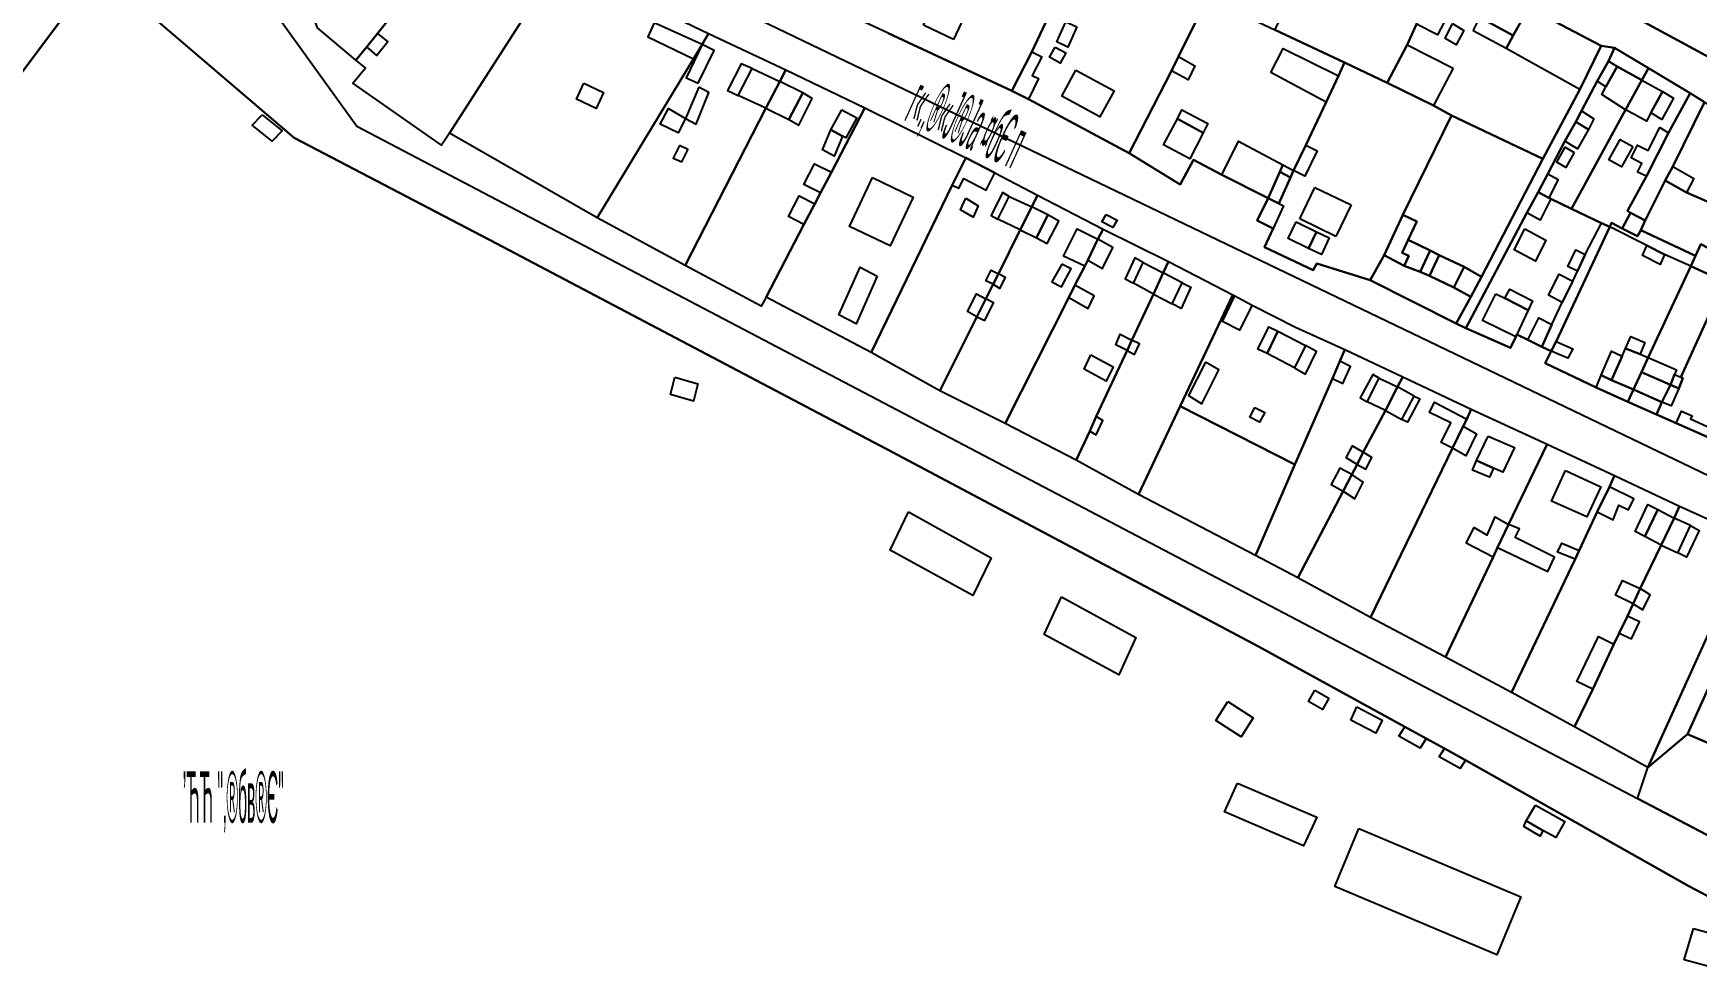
# Model space of a CAD drawing. Extents: x -0.0117 to 0.0179, y -0.0158 to 0.0121.
# Drawn here: x -0.005455 to -0.001048, y -0.000636 to 0.001844 of the extents above; entities that cross this region are included whole.
import ezdxf

# ---------------------------------------------------------------- set-up
doc = ezdxf.new("R2010")
doc.units = 0
doc.header["$MEASUREMENT"] = 0
doc.linetypes.add('DASHED', pattern=[0.75, 0.5, -0.25])
doc.linetypes.add('DOT', pattern=[1, 0, -1])
doc.layers.get('0').update_dxf_attribs({"linetype": 'CONTINUOUS'})

msp = doc.modelspace()

# ---------------------------------------------------------------- linework, layer by layer
at = {"color": 7, "linetype": 'DOT'}
for points in [[(0.000386, 0.001018), (-0.003162, 0.002947)], [(-0.003162, 0.002947), (0.000386, 0.001018)], [(-0.005505, 0.002563), (-0.005414, 0.002739), (-0.005086, 0.002276), (-0.005283, 0.002011), (-0.005552, 0.001652)], [(-0.005086, 0.002276), (-0.004598, 0.001598), (-0.001204, -0.000183), (-0.001177, -0.000101), (-0.001371, 0.000007), (-0.001538, 0.000098), (-0.001713, 0.000192), (-0.001912, 0.000297), (-0.002104, 0.000402), (-0.002217, 0.000461), (-0.002527, 0.000622), (-0.002692, 0.000713), (-0.00288, 0.00081), (-0.003053, 0.000897), (-0.003235, 0.000998), (-0.003513, 0.001145), (-0.003526, 0.001121), (-0.003728, 0.001229), (-0.003961, 0.001355), (-0.004352, 0.001579), (-0.004373, 0.001547), (-0.004608, 0.001711), (-0.004575, 0.001752), (-0.0046, 0.001772), (-0.004702, 0.001858)], [(-0.000863, 0.000598), (-0.004112, 0.002158)], [(-0.000863, 0.000598), (-0.004112, 0.002158)], [(-0.004061, 0.002033), (-0.003666, 0.001843), (-0.003461, 0.001747), (-0.003252, 0.001646), (-0.002984, 0.001514), (-0.002907, 0.001474), (-0.002794, 0.001415), (-0.00262, 0.001325), (-0.002447, 0.001239), (-0.002277, 0.001151), (-0.002271, 0.001148), (-0.002225, 0.001124), (-0.002111, 0.001065), (-0.00198, 0.001006), (-0.001826, 0.000934), (-0.001645, 0.000848), (-0.001444, 0.000756), (-0.001265, 0.000673), (-0.001093, 0.000591), (-0.000903, 0.000506)], [(-0.001027, 0.001661), (-0.001065, 0.001685), (-0.001175, 0.001751), (-0.001265, 0.001805), (-0.001301, 0.00181), (-0.001494, 0.001912)], [(-0.00319, 0.001844), (-0.002862, 0.001691), (-0.002818, 0.001669), (-0.002551, 0.001526), (-0.002416, 0.001443), (-0.002381, 0.001508), (-0.002306, 0.001469), (-0.002183, 0.001407), (-0.002212, 0.001348), (-0.00217, 0.001327), (-0.002193, 0.001277), (-0.002064, 0.001216), (-0.002054, 0.001234), (-0.001913, 0.00119), (-0.001685, 0.001075), (-0.001659, 0.001063), (-0.001541, 0.001011), (-0.001527, 0.00104), (-0.001524, 0.001046), (-0.001495, 0.001032), (-0.001458, 0.001013), (-0.001433, 0.001002), (-0.001449, 0.00097), (-0.001314, 0.000906), (-0.00123, 0.000868), (-0.001154, 0.000834), (-0.001102, 0.000811), (-0.00102, 0.000775)], [(-0.000424, -0.000592), (-0.001204, -0.000183), (-0.001177, -0.000101), (-0.001072, -0.000012), (-0.000923, -0.000076)]]:
    msp.add_lwpolyline(points, dxfattribs=at)
at = {"color": 7, "linetype": 'Continuous'}
for points in [[(-0.004541, 0.002328), (-0.004441, 0.002349), (-0.004379, 0.002259), (-0.004353, 0.002238), (-0.004323, 0.002273), (-0.004251, 0.002207), (-0.004273, 0.002179), (-0.004299, 0.002147), (-0.004325, 0.002114), (-0.004415, 0.002003), (-0.004443, 0.001968), (-0.004543, 0.001843), (-0.004571, 0.001808), (-0.0046, 0.001772), (-0.004702, 0.001858), (-0.004778, 0.002066)], [(-0.004541, 0.002328), (-0.004441, 0.002349), (-0.004379, 0.002259), (-0.004353, 0.002238), (-0.004323, 0.002273), (-0.004251, 0.002207), (-0.004273, 0.002179), (-0.004299, 0.002147), (-0.004325, 0.002114), (-0.004415, 0.002003), (-0.004443, 0.001968), (-0.004543, 0.001843), (-0.004571, 0.001808), (-0.0046, 0.001772), (-0.004702, 0.001858), (-0.004778, 0.002066)], [(-0.003099, 0.002297), (-0.002997, 0.002248), (-0.002885, 0.002193), (-0.002796, 0.002154), (-0.002669, 0.002093), (-0.002809, 0.001794), (-0.002862, 0.001691), (-0.00319, 0.001844), (-0.003335, 0.001911), (-0.003224, 0.002087), (-0.003206, 0.002117), (-0.003174, 0.002159), (-0.00314, 0.002205), (-0.003119, 0.002235), (-0.003119, 0.002244)], [(-0.003099, 0.002297), (-0.002997, 0.002248), (-0.002885, 0.002193), (-0.002796, 0.002154), (-0.002669, 0.002093), (-0.002809, 0.001794), (-0.002862, 0.001691), (-0.00319, 0.001844), (-0.003335, 0.001911), (-0.003224, 0.002087), (-0.003206, 0.002117), (-0.003174, 0.002159), (-0.00314, 0.002205), (-0.003119, 0.002235), (-0.003119, 0.002244)], [(-0.002001, 0.002187), (-0.001952, 0.002159), (-0.001889, 0.002126), (-0.00177, 0.00206), (-0.001743, 0.002046), (-0.001712, 0.002029), (-0.001721, 0.002008), (-0.00179, 0.001868), (-0.001815, 0.001813), (-0.001868, 0.001712), (-0.001981, 0.001766), (-0.002165, 0.001853), (-0.002072, 0.00204), (-0.002014, 0.00216)], [(-0.002001, 0.002187), (-0.001952, 0.002159), (-0.001889, 0.002126), (-0.00177, 0.00206), (-0.001743, 0.002046), (-0.001712, 0.002029), (-0.001721, 0.002008), (-0.00179, 0.001868), (-0.001815, 0.001813), (-0.001868, 0.001712), (-0.001981, 0.001766), (-0.002165, 0.001853), (-0.002072, 0.00204), (-0.002014, 0.00216)], [(-0.0046, 0.001772), (-0.004571, 0.001808), (-0.004543, 0.001843), (-0.004443, 0.001968), (-0.004415, 0.002003), (-0.004325, 0.002114), (-0.004299, 0.002147), (-0.004268, 0.002119), (-0.004251, 0.002104), (-0.004179, 0.002039), (-0.004223, 0.001976), (-0.004138, 0.001913), (-0.004352, 0.001579), (-0.004373, 0.001547), (-0.004608, 0.001711), (-0.004575, 0.001752)], [(-0.0046, 0.001772), (-0.004571, 0.001808), (-0.004543, 0.001843), (-0.004443, 0.001968), (-0.004415, 0.002003), (-0.004325, 0.002114), (-0.004299, 0.002147), (-0.004268, 0.002119), (-0.004251, 0.002104), (-0.004179, 0.002039), (-0.004223, 0.001976), (-0.004138, 0.001913), (-0.004352, 0.001579), (-0.004373, 0.001547), (-0.004608, 0.001711), (-0.004575, 0.001752)], [(-0.002669, 0.002093), (-0.002456, 0.001991), (-0.002344, 0.001937), (-0.002421, 0.001782), (-0.002439, 0.001744), (-0.002551, 0.001526), (-0.002818, 0.001669), (-0.002862, 0.001691), (-0.002809, 0.001794)], [(-0.002669, 0.002093), (-0.002456, 0.001991), (-0.002344, 0.001937), (-0.002421, 0.001782), (-0.002439, 0.001744), (-0.002551, 0.001526), (-0.002818, 0.001669), (-0.002862, 0.001691), (-0.002809, 0.001794)], [(-0.004061, 0.002033), (-0.003666, 0.001843), (-0.003683, 0.001814), (-0.003706, 0.001776), (-0.003961, 0.001355), (-0.004352, 0.001579), (-0.004138, 0.001913)], [(-0.004061, 0.002033), (-0.003666, 0.001843), (-0.003683, 0.001814), (-0.003706, 0.001776), (-0.003961, 0.001355), (-0.004352, 0.001579), (-0.004138, 0.001913)], [(-0.001712, 0.002029), (-0.001639, 0.001991), (-0.001581, 0.001959), (-0.001494, 0.001912), (-0.001301, 0.00181), (-0.001357, 0.001695), (-0.001455, 0.001511), (-0.001697, 0.001626), (-0.001745, 0.001652), (-0.001868, 0.001712), (-0.001815, 0.001813), (-0.00179, 0.001868), (-0.001721, 0.002008)], [(-0.001712, 0.002029), (-0.001639, 0.001991), (-0.001581, 0.001959), (-0.001494, 0.001912), (-0.001301, 0.00181), (-0.001357, 0.001695), (-0.001455, 0.001511), (-0.001697, 0.001626), (-0.001745, 0.001652), (-0.001868, 0.001712), (-0.001815, 0.001813), (-0.00179, 0.001868), (-0.001721, 0.002008)], [(-0.00179, 0.001868), (-0.001721, 0.002008), (-0.001686, 0.001991), (-0.001712, 0.001938), (-0.001683, 0.001924), (-0.001702, 0.001886), (-0.001732, 0.0019), (-0.00174, 0.001884), (-0.001717, 0.001873), (-0.001734, 0.001839)], [(-0.002344, 0.001937), (-0.002165, 0.001853), (-0.001981, 0.001766), (-0.001997, 0.001731), (-0.002029, 0.001661), (-0.002083, 0.001547), (-0.002116, 0.00148), (-0.002124, 0.001462), (-0.002155, 0.001393), (-0.002183, 0.001407), (-0.002306, 0.001469), (-0.002381, 0.001508), (-0.002416, 0.001443), (-0.002551, 0.001526), (-0.002439, 0.001744), (-0.002421, 0.001782)], [(-0.002344, 0.001937), (-0.002165, 0.001853), (-0.001981, 0.001766), (-0.001997, 0.001731), (-0.002029, 0.001661), (-0.002083, 0.001547), (-0.002116, 0.00148), (-0.002124, 0.001462), (-0.002155, 0.001393), (-0.002183, 0.001407), (-0.002306, 0.001469), (-0.002381, 0.001508), (-0.002416, 0.001443), (-0.002551, 0.001526), (-0.002439, 0.001744), (-0.002421, 0.001782)], [(-0.001568, 0.001924), (-0.001505, 0.00189), (-0.001534, 0.001838), (-0.001596, 0.001871)], [(-0.003683, 0.001814), (-0.00381, 0.001871), (-0.003827, 0.001834), (-0.003706, 0.001776)], [(-0.00269, 0.001861), (-0.002714, 0.001807), (-0.002743, 0.001821), (-0.002719, 0.001874)], [(-0.001695, 0.001869), (-0.001665, 0.001851), (-0.001685, 0.001813), (-0.001714, 0.00183)], [(-0.004571, 0.001808), (-0.004543, 0.001843), (-0.004516, 0.001821), (-0.004545, 0.001785)], [(-0.003666, 0.001843), (-0.003461, 0.001747), (-0.003477, 0.001716), (-0.003514, 0.001645), (-0.003728, 0.001229), (-0.003961, 0.001355), (-0.003706, 0.001776), (-0.003683, 0.001814)], [(-0.003666, 0.001843), (-0.003461, 0.001747), (-0.003477, 0.001716), (-0.003514, 0.001645), (-0.003728, 0.001229), (-0.003961, 0.001355), (-0.003706, 0.001776), (-0.003683, 0.001814)], [(-0.003683, 0.001814), (-0.003725, 0.001726), (-0.003693, 0.001711), (-0.003651, 0.001798)], [(-0.002862, 0.001691), (-0.002809, 0.001794), (-0.002783, 0.001781), (-0.002808, 0.001732), (-0.002792, 0.001724), (-0.002818, 0.001669)], [(-0.002747, 0.001807), (-0.002719, 0.001792), (-0.002734, 0.001764), (-0.002762, 0.00178)], [(-0.002439, 0.001744), (-0.002421, 0.001782), (-0.002377, 0.001757), (-0.002395, 0.00172)], [(-0.001981, 0.001766), (-0.001868, 0.001712), (-0.001745, 0.001652), (-0.001697, 0.001626), (-0.001826, 0.001363), (-0.001876, 0.001256), (-0.001913, 0.00119), (-0.002054, 0.001234), (-0.002064, 0.001216), (-0.002193, 0.001277), (-0.00217, 0.001327), (-0.002212, 0.001348), (-0.002183, 0.001407), (-0.002155, 0.001393), (-0.002124, 0.001462), (-0.002116, 0.00148), (-0.002083, 0.001547), (-0.002029, 0.001661), (-0.001997, 0.001731)], [(-0.001981, 0.001766), (-0.001868, 0.001712), (-0.001745, 0.001652), (-0.001697, 0.001626), (-0.001826, 0.001363), (-0.001876, 0.001256), (-0.001913, 0.00119), (-0.002054, 0.001234), (-0.002064, 0.001216), (-0.002193, 0.001277), (-0.00217, 0.001327), (-0.002212, 0.001348), (-0.002183, 0.001407), (-0.002155, 0.001393), (-0.002124, 0.001462), (-0.002116, 0.00148), (-0.002083, 0.001547), (-0.002029, 0.001661), (-0.001997, 0.001731)], [(-0.001997, 0.001731), (-0.002029, 0.001661), (-0.002176, 0.00174), (-0.002143, 0.001803)], [(-0.001265, 0.001805), (-0.001175, 0.001751), (-0.001193, 0.001719), (-0.001236, 0.001641), (-0.001379, 0.001379), (-0.001434, 0.001405), (-0.001439, 0.001408), (-0.001468, 0.001423), (-0.001442, 0.001471), (-0.001397, 0.001558), (-0.001368, 0.001609), (-0.001353, 0.001638), (-0.001311, 0.001717), (-0.001281, 0.00177)], [(-0.001265, 0.001805), (-0.001175, 0.001751), (-0.001193, 0.001719), (-0.001236, 0.001641), (-0.001379, 0.001379), (-0.001434, 0.001405), (-0.001439, 0.001408), (-0.001468, 0.001423), (-0.001442, 0.001471), (-0.001397, 0.001558), (-0.001368, 0.001609), (-0.001353, 0.001638), (-0.001311, 0.001717), (-0.001281, 0.00177)], [(-0.001258, 0.001756), (-0.001288, 0.001702), (-0.001311, 0.001717), (-0.001281, 0.00177)], [(-0.001265, 0.001805), (-0.001175, 0.001751), (-0.001193, 0.001719), (-0.001258, 0.001756), (-0.001281, 0.00177)], [(-0.003461, 0.001747), (-0.003252, 0.001646), (-0.00334, 0.001476), (-0.003369, 0.001421), (-0.003384, 0.001392), (-0.003413, 0.001337), (-0.003513, 0.001145), (-0.003526, 0.001121), (-0.003728, 0.001229), (-0.003514, 0.001645), (-0.003477, 0.001716)], [(-0.003461, 0.001747), (-0.003252, 0.001646), (-0.00334, 0.001476), (-0.003369, 0.001421), (-0.003384, 0.001392), (-0.003413, 0.001337), (-0.003513, 0.001145), (-0.003526, 0.001121), (-0.003728, 0.001229), (-0.003514, 0.001645), (-0.003477, 0.001716)], [(-0.003587, 0.001679), (-0.00355, 0.00175), (-0.003579, 0.001763), (-0.003616, 0.001692)], [(-0.003477, 0.001716), (-0.003514, 0.001645), (-0.003587, 0.001679), (-0.00355, 0.00175)], [(-0.002693, 0.001746), (-0.002591, 0.001691), (-0.002629, 0.001622), (-0.00273, 0.001677)], [(-0.001175, 0.001751), (-0.001065, 0.001685), (-0.001122, 0.00158), (-0.001181, 0.001465), (-0.001231, 0.001373), (-0.001223, 0.001368), (-0.001245, 0.001327), (-0.001273, 0.001342), (-0.001278, 0.001331), (-0.0013, 0.001341), (-0.001379, 0.001379), (-0.001236, 0.001641), (-0.001193, 0.001719)], [(-0.001175, 0.001751), (-0.001065, 0.001685), (-0.001122, 0.00158), (-0.001181, 0.001465), (-0.001231, 0.001373), (-0.001223, 0.001368), (-0.001245, 0.001327), (-0.001273, 0.001342), (-0.001278, 0.001331), (-0.0013, 0.001341), (-0.001379, 0.001379), (-0.001236, 0.001641), (-0.001193, 0.001719)], [(-0.001258, 0.001756), (-0.001193, 0.001719), (-0.001236, 0.001641), (-0.001299, 0.001681), (-0.001288, 0.001702)], [(-0.001236, 0.001641), (-0.001193, 0.001719), (-0.001138, 0.001689), (-0.001169, 0.001633), (-0.001181, 0.001611), (-0.001214, 0.001629)], [(-0.003996, 0.001711), (-0.003944, 0.001687), (-0.003964, 0.001644), (-0.004016, 0.001669)], [(-0.003692, 0.001701), (-0.003727, 0.001618), (-0.003699, 0.001603), (-0.003665, 0.001687)], [(-0.003477, 0.001716), (-0.003514, 0.001645), (-0.003453, 0.001615), (-0.003416, 0.001686)], [(-0.003416, 0.001686), (-0.003453, 0.001615), (-0.003427, 0.0016), (-0.003391, 0.001671)], [(-0.001065, 0.001685), (-0.001027, 0.001661), (-0.001111, 0.001491), (-0.001131, 0.001454), (-0.001184, 0.001348), (-0.001196, 0.001322), (-0.001204, 0.001306), (-0.001245, 0.001327), (-0.001223, 0.001368), (-0.001231, 0.001373), (-0.001181, 0.001465), (-0.001122, 0.00158)], [(-0.001065, 0.001685), (-0.001027, 0.001661), (-0.001111, 0.001491), (-0.001131, 0.001454), (-0.001184, 0.001348), (-0.001196, 0.001322), (-0.001204, 0.001306), (-0.001245, 0.001327), (-0.001223, 0.001368), (-0.001231, 0.001373), (-0.001181, 0.001465), (-0.001122, 0.00158)], [(-0.001138, 0.001689), (-0.001109, 0.001672), (-0.00114, 0.001615), (-0.001169, 0.001633)], [(-0.003727, 0.001618), (-0.003746, 0.00158), (-0.003794, 0.001603), (-0.003772, 0.001644)], [(-0.003252, 0.001646), (-0.002984, 0.001514), (-0.00302, 0.001441), (-0.003235, 0.000998), (-0.003513, 0.001145), (-0.003413, 0.001337), (-0.003384, 0.001392), (-0.003369, 0.001421), (-0.00334, 0.001476)], [(-0.003252, 0.001646), (-0.002984, 0.001514), (-0.00302, 0.001441), (-0.003235, 0.000998), (-0.003513, 0.001145), (-0.003413, 0.001337), (-0.003384, 0.001392), (-0.003369, 0.001421), (-0.00334, 0.001476)], [(-0.003313, 0.001641), (-0.003273, 0.00162), (-0.003302, 0.001567), (-0.003311, 0.001571), (-0.003342, 0.001588)], [(-0.002355, 0.00158), (-0.002423, 0.001617), (-0.002412, 0.001641), (-0.002343, 0.001605)], [(-0.001353, 0.001638), (-0.00132, 0.001617), (-0.001334, 0.001589), (-0.001368, 0.001609)], [(-0.001027, 0.001661), (-0.000903, 0.001592), (-0.00088, 0.00158), (-0.000746, 0.001507), (-0.000759, 0.001483), (-0.000784, 0.001428), (-0.000817, 0.001361), (-0.000837, 0.001318), (-0.000884, 0.001339), (-0.001075, 0.001422), (-0.001131, 0.001454), (-0.001111, 0.001491)], [(-0.001027, 0.001661), (-0.000903, 0.001592), (-0.00088, 0.00158), (-0.000746, 0.001507), (-0.000759, 0.001483), (-0.000784, 0.001428), (-0.000817, 0.001361), (-0.000837, 0.001318), (-0.000884, 0.001339), (-0.001075, 0.001422), (-0.001131, 0.001454), (-0.001111, 0.001491)], [(-0.004849, 0.001628), (-0.004796, 0.001585), (-0.004822, 0.001558), (-0.004875, 0.0016)], [(-0.003342, 0.001588), (-0.003311, 0.001571), (-0.003333, 0.001518), (-0.003364, 0.001535)], [(-0.002423, 0.001617), (-0.002355, 0.00158), (-0.002391, 0.001511), (-0.00246, 0.001548)], [(-0.001697, 0.001626), (-0.001455, 0.001511), (-0.001618, 0.001199), (-0.001646, 0.001146), (-0.001685, 0.001075), (-0.001913, 0.00119), (-0.001876, 0.001256), (-0.001826, 0.001363)], [(-0.001697, 0.001626), (-0.001455, 0.001511), (-0.001618, 0.001199), (-0.001646, 0.001146), (-0.001685, 0.001075), (-0.001913, 0.00119), (-0.001876, 0.001256), (-0.001826, 0.001363)], [(-0.001397, 0.001558), (-0.001368, 0.001609), (-0.001334, 0.001589), (-0.001363, 0.001538)], [(-0.001122, 0.00158), (-0.001181, 0.001465), (-0.001204, 0.001476), (-0.001193, 0.001499), (-0.001221, 0.001514), (-0.001204, 0.001547), (-0.001176, 0.001533), (-0.001145, 0.001594)], [(-0.003743, 0.001546), (-0.00376, 0.001513), (-0.003737, 0.001503), (-0.003721, 0.001535), (-0.003721, 0.001536)], [(-0.002183, 0.001407), (-0.002306, 0.001469), (-0.002262, 0.001558), (-0.002144, 0.001495), (-0.002152, 0.001477)], [(-0.002116, 0.00148), (-0.002083, 0.001547), (-0.002053, 0.001532), (-0.002086, 0.001465)], [(-0.001217, 0.001544), (-0.001247, 0.00149), (-0.00128, 0.001508), (-0.00125, 0.001562)], [(-0.002984, 0.001514), (-0.002907, 0.001474), (-0.002794, 0.001415), (-0.002809, 0.001384), (-0.00284, 0.001323), (-0.002898, 0.001207), (-0.002912, 0.001179), (-0.002931, 0.00114), (-0.002955, 0.001093), (-0.003053, 0.000897), (-0.003235, 0.000998), (-0.00302, 0.001441)], [(-0.002984, 0.001514), (-0.002907, 0.001474), (-0.002794, 0.001415), (-0.002809, 0.001384), (-0.00284, 0.001323), (-0.002898, 0.001207), (-0.002912, 0.001179), (-0.002931, 0.00114), (-0.002955, 0.001093), (-0.003053, 0.000897), (-0.003235, 0.000998), (-0.00302, 0.001441)], [(-0.002984, 0.001514), (-0.00302, 0.001441), (-0.003003, 0.001433), (-0.002989, 0.001459), (-0.00293, 0.001428), (-0.002907, 0.001474)], [(-0.001372, 0.001528), (-0.001394, 0.001488), (-0.001418, 0.001502), (-0.001396, 0.001542)], [(-0.00334, 0.001476), (-0.003369, 0.001421), (-0.003413, 0.001443), (-0.003385, 0.001498)], [(-0.003231, 0.001462), (-0.003124, 0.00141), (-0.003185, 0.001281), (-0.003292, 0.001332)], [(-0.002116, 0.00148), (-0.002124, 0.001462), (-0.002152, 0.001477), (-0.002144, 0.001495)], [(-0.001439, 0.001408), (-0.001468, 0.001423), (-0.001442, 0.001471), (-0.001415, 0.001456)], [(-0.001075, 0.001422), (-0.001131, 0.001454), (-0.001111, 0.001491), (-0.001055, 0.001459)], [(-0.003384, 0.001392), (-0.003413, 0.001337), (-0.003454, 0.001358), (-0.003426, 0.001413)], [(-0.002794, 0.001415), (-0.00262, 0.001325), (-0.002634, 0.001298), (-0.002661, 0.001243), (-0.002669, 0.001227), (-0.002695, 0.001177), (-0.002711, 0.001144), (-0.00288, 0.00081), (-0.003053, 0.000897), (-0.002955, 0.001093), (-0.002931, 0.00114), (-0.002912, 0.001179), (-0.002898, 0.001207), (-0.00284, 0.001323), (-0.002809, 0.001384)], [(-0.002794, 0.001415), (-0.00262, 0.001325), (-0.002634, 0.001298), (-0.002661, 0.001243), (-0.002669, 0.001227), (-0.002695, 0.001177), (-0.002711, 0.001144), (-0.00288, 0.00081), (-0.003053, 0.000897), (-0.002955, 0.001093), (-0.002931, 0.00114), (-0.002912, 0.001179), (-0.002898, 0.001207), (-0.00284, 0.001323), (-0.002809, 0.001384)], [(-0.002899, 0.001351), (-0.002869, 0.001411), (-0.002887, 0.001422), (-0.002917, 0.001361)], [(-0.002809, 0.001384), (-0.00284, 0.001323), (-0.002899, 0.001351), (-0.002869, 0.001411)], [(-0.001468, 0.001423), (-0.001439, 0.001408), (-0.001434, 0.001405), (-0.001379, 0.001379), (-0.0013, 0.001341), (-0.001278, 0.001331), (-0.00142, 0.001027), (-0.001433, 0.001002), (-0.001458, 0.001013), (-0.001495, 0.001032), (-0.001524, 0.001046), (-0.001527, 0.00104), (-0.001541, 0.001011), (-0.001659, 0.001063), (-0.001498, 0.001368)], [(-0.001468, 0.001423), (-0.001439, 0.001408), (-0.001434, 0.001405), (-0.001379, 0.001379), (-0.0013, 0.001341), (-0.001278, 0.001331), (-0.00142, 0.001027), (-0.001433, 0.001002), (-0.001458, 0.001013), (-0.001495, 0.001032), (-0.001524, 0.001046), (-0.001527, 0.00104), (-0.001541, 0.001011), (-0.001659, 0.001063), (-0.001498, 0.001368)], [(-0.001468, 0.001423), (-0.001439, 0.001408), (-0.001434, 0.001405), (-0.001462, 0.001349), (-0.001498, 0.001368)], [(-0.002984, 0.001407), (-0.002951, 0.001387), (-0.002965, 0.001357), (-0.002998, 0.001376)], [(-0.002809, 0.001384), (-0.00284, 0.001323), (-0.002797, 0.001302), (-0.002767, 0.001363)], [(-0.00217, 0.001327), (-0.002212, 0.001348), (-0.002183, 0.001407), (-0.002155, 0.001393), (-0.002142, 0.001387)], [(-0.001184, 0.001348), (-0.001196, 0.001322), (-0.001204, 0.001306), (-0.001245, 0.001327), (-0.001223, 0.001368)], [(-0.00262, 0.001325), (-0.002447, 0.001239), (-0.002461, 0.001209), (-0.002487, 0.001153), (-0.002544, 0.001031), (-0.002557, 0.001004), (-0.002639, 0.000829), (-0.002656, 0.00079), (-0.002692, 0.000713), (-0.00288, 0.00081), (-0.002711, 0.001144), (-0.002695, 0.001177), (-0.002669, 0.001227), (-0.002661, 0.001243), (-0.002634, 0.001298)], [(-0.00262, 0.001325), (-0.002447, 0.001239), (-0.002461, 0.001209), (-0.002487, 0.001153), (-0.002544, 0.001031), (-0.002557, 0.001004), (-0.002639, 0.000829), (-0.002656, 0.00079), (-0.002692, 0.000713), (-0.00288, 0.00081), (-0.002711, 0.001144), (-0.002695, 0.001177), (-0.002669, 0.001227), (-0.002661, 0.001243), (-0.002634, 0.001298)], [(-0.002767, 0.001363), (-0.002797, 0.001302), (-0.002769, 0.001287), (-0.002738, 0.001346)], [(-0.002634, 0.001298), (-0.002661, 0.001243), (-0.002669, 0.001227), (-0.002725, 0.001253), (-0.002689, 0.001326)], [(-0.002612, 0.001364), (-0.002583, 0.001349), (-0.002595, 0.001329), (-0.002624, 0.001344)], [(-0.002109, 0.001344), (-0.002055, 0.001318), (-0.002076, 0.001274), (-0.00213, 0.0013)], [(-0.001876, 0.001256), (-0.001826, 0.001363), (-0.001789, 0.001345), (-0.001812, 0.001297), (-0.001828, 0.001262), (-0.00181, 0.001254), (-0.001823, 0.001228)], [(-0.001503, 0.001326), (-0.001447, 0.001296), (-0.001475, 0.00124), (-0.001531, 0.00127)], [(-0.001278, 0.001331), (-0.001273, 0.001342), (-0.001245, 0.001327), (-0.001204, 0.001306), (-0.001196, 0.001322), (-0.001051, 0.001254), (-0.001063, 0.001227), (-0.001176, 0.000985), (-0.001194, 0.000946), (-0.001215, 0.0009), (-0.00123, 0.000868), (-0.001314, 0.000906), (-0.001449, 0.00097), (-0.001433, 0.001002), (-0.00142, 0.001027)], [(-0.001278, 0.001331), (-0.001273, 0.001342), (-0.001245, 0.001327), (-0.001204, 0.001306), (-0.001196, 0.001322), (-0.001051, 0.001254), (-0.001063, 0.001227), (-0.001176, 0.000985), (-0.001194, 0.000946), (-0.001215, 0.0009), (-0.00123, 0.000868), (-0.001314, 0.000906), (-0.001449, 0.00097), (-0.001433, 0.001002), (-0.00142, 0.001027)], [(-0.002634, 0.001298), (-0.002661, 0.001243), (-0.002622, 0.001221), (-0.002595, 0.001276)], [(-0.002076, 0.001274), (-0.002055, 0.001318), (-0.002021, 0.001302), (-0.002042, 0.001258)], [(-0.001194, 0.000946), (-0.001117, 0.000913), (-0.001095, 0.000903), (-0.001084, 0.00093), (-0.00109, 0.000933), (-0.000977, 0.001182), (-0.000989, 0.001188), (-0.000992, 0.001194), (-0.001063, 0.001227), (-0.001051, 0.001254), (-0.001037, 0.001285), (-0.001001, 0.001267), (-0.000965, 0.001248), (-0.000932, 0.001228), (-0.000826, 0.001157), (-0.000979, 0.000871), (-0.001002, 0.000813), (-0.00101, 0.000798), (-0.00102, 0.000775), (-0.001102, 0.000811), (-0.001154, 0.000834), (-0.00114, 0.000867), (-0.001215, 0.0009)], [(-0.001194, 0.000946), (-0.001117, 0.000913), (-0.001095, 0.000903), (-0.001084, 0.00093), (-0.00109, 0.000933), (-0.000977, 0.001182), (-0.000989, 0.001188), (-0.000992, 0.001194), (-0.001063, 0.001227), (-0.001051, 0.001254), (-0.001037, 0.001285), (-0.001001, 0.001267), (-0.000965, 0.001248), (-0.000932, 0.001228), (-0.000826, 0.001157), (-0.000979, 0.000871), (-0.001002, 0.000813), (-0.00101, 0.000798), (-0.00102, 0.000775), (-0.001102, 0.000811), (-0.001154, 0.000834), (-0.00114, 0.000867), (-0.001215, 0.0009)], [(-0.00118, 0.001282), (-0.001133, 0.001258), (-0.001144, 0.001231), (-0.001191, 0.001255)], [(-0.002447, 0.001239), (-0.002277, 0.001151), (-0.002416, 0.000856), (-0.002527, 0.000622), (-0.002692, 0.000713), (-0.002656, 0.00079), (-0.002639, 0.000829), (-0.002557, 0.001004), (-0.002544, 0.001031), (-0.002487, 0.001153), (-0.002461, 0.001209)], [(-0.002447, 0.001239), (-0.002277, 0.001151), (-0.002416, 0.000856), (-0.002527, 0.000622), (-0.002692, 0.000713), (-0.002656, 0.00079), (-0.002639, 0.000829), (-0.002557, 0.001004), (-0.002544, 0.001031), (-0.002487, 0.001153), (-0.002461, 0.001209)], [(-0.00254, 0.001182), (-0.002514, 0.001237), (-0.002536, 0.001249), (-0.002562, 0.001193)], [(-0.002461, 0.001209), (-0.002487, 0.001153), (-0.00254, 0.001182), (-0.002514, 0.001237)], [(-0.00173, 0.001256), (-0.001756, 0.001201), (-0.00178, 0.001212), (-0.001754, 0.001268)], [(-0.00173, 0.001256), (-0.001664, 0.001225), (-0.001691, 0.00117), (-0.001756, 0.001201)], [(-0.001343, 0.001258), (-0.001363, 0.001214), (-0.001389, 0.001226), (-0.001368, 0.00127)], [(-0.003219, 0.0012), (-0.003275, 0.001074), (-0.003321, 0.001098), (-0.003264, 0.001224)], [(-0.002898, 0.001207), (-0.002912, 0.001179), (-0.002931, 0.001188), (-0.002917, 0.001216)], [(-0.002898, 0.001207), (-0.002912, 0.001179), (-0.002894, 0.001168), (-0.002879, 0.001197)], [(-0.00273, 0.001232), (-0.002756, 0.001185), (-0.002731, 0.001172), (-0.002705, 0.00122)], [(-0.002461, 0.001209), (-0.002487, 0.001153), (-0.002437, 0.001127), (-0.002411, 0.001183)], [(-0.001376, 0.001187), (-0.001404, 0.001131), (-0.00144, 0.00115), (-0.001412, 0.001206)], [(-0.001063, 0.001227), (-0.000992, 0.001194), (-0.000989, 0.001188), (-0.000977, 0.001182), (-0.00109, 0.000933), (-0.001084, 0.00093), (-0.001095, 0.000903), (-0.001117, 0.000913), (-0.001194, 0.000946), (-0.001176, 0.000985)], [(-0.001063, 0.001227), (-0.000992, 0.001194), (-0.000989, 0.001188), (-0.000977, 0.001182), (-0.00109, 0.000933), (-0.001084, 0.00093), (-0.001095, 0.000903), (-0.001117, 0.000913), (-0.001194, 0.000946), (-0.001176, 0.000985)], [(-0.002931, 0.00114), (-0.002955, 0.001093), (-0.00298, 0.001107), (-0.002956, 0.001154)], [(-0.002695, 0.001177), (-0.002711, 0.001144), (-0.00266, 0.001115), (-0.002644, 0.001148)], [(-0.002437, 0.001127), (-0.002411, 0.001183), (-0.002388, 0.001171), (-0.002414, 0.001115)], [(-0.002277, 0.001151), (-0.002271, 0.001148), (-0.002225, 0.001124), (-0.002111, 0.001065), (-0.00198, 0.001006), (-0.001993, 0.000975), (-0.002013, 0.000929), (-0.002112, 0.000702), (-0.002416, 0.000856)], [(-0.002277, 0.001151), (-0.002271, 0.001148), (-0.002225, 0.001124), (-0.002111, 0.001065), (-0.00198, 0.001006), (-0.001993, 0.000975), (-0.002013, 0.000929), (-0.002112, 0.000702), (-0.002416, 0.000856)], [(-0.002271, 0.001148), (-0.002225, 0.001124), (-0.002259, 0.001057), (-0.002304, 0.00108)], [(-0.00158, 0.001154), (-0.001556, 0.001142), (-0.001494, 0.00111), (-0.001524, 0.001046), (-0.001527, 0.00104), (-0.001615, 0.001083)], [(-0.001494, 0.00111), (-0.001556, 0.001142), (-0.001543, 0.001166), (-0.001483, 0.001135)], [(-0.002931, 0.00114), (-0.002955, 0.001093), (-0.002934, 0.001083), (-0.002911, 0.00113)], [(-0.002157, 0.001055), (-0.002186, 0.000996), (-0.00221, 0.001007), (-0.002181, 0.001066)], [(-0.001458, 0.001013), (-0.001495, 0.001032), (-0.001466, 0.00109), (-0.001431, 0.001072)], [(-0.002544, 0.001031), (-0.002557, 0.001004), (-0.002587, 0.001019), (-0.002575, 0.001047)], [(-0.002544, 0.001031), (-0.002557, 0.001004), (-0.002537, 0.000993), (-0.002524, 0.001021)], [(-0.002157, 0.001055), (-0.002084, 0.001017), (-0.002113, 0.000958), (-0.002186, 0.000996)], [(-0.002084, 0.001017), (-0.002113, 0.000958), (-0.002084, 0.000941), (-0.002055, 0.001001)], [(-0.001433, 0.001002), (-0.00142, 0.001027), (-0.001376, 0.001008), (-0.001389, 0.000983)], [(-0.001236, 0.001009), (-0.001222, 0.001041), (-0.001185, 0.001025), (-0.001197, 0.000994)], [(-0.002653, 0.000992), (-0.002594, 0.00096), (-0.002612, 0.000922), (-0.002671, 0.000954)], [(-0.002349, 0.000973), (-0.002394, 0.000884), (-0.002359, 0.000862), (-0.002314, 0.000952)], [(-0.00198, 0.001006), (-0.001826, 0.000934), (-0.00184, 0.000907), (-0.001872, 0.000845), (-0.001931, 0.000734), (-0.001947, 0.000702), (-0.001961, 0.000675), (-0.001984, 0.000631), (-0.002104, 0.000402), (-0.002217, 0.000461), (-0.002112, 0.000702), (-0.002013, 0.000929), (-0.001993, 0.000975)], [(-0.00198, 0.001006), (-0.001826, 0.000934), (-0.00184, 0.000907), (-0.001872, 0.000845), (-0.001931, 0.000734), (-0.001947, 0.000702), (-0.001961, 0.000675), (-0.001984, 0.000631), (-0.002104, 0.000402), (-0.002217, 0.000461), (-0.002112, 0.000702), (-0.002013, 0.000929), (-0.001993, 0.000975)], [(-0.001993, 0.000975), (-0.002013, 0.000929), (-0.001985, 0.000916), (-0.001965, 0.000961)], [(-0.001273, 0.000925), (-0.001301, 0.000938), (-0.001273, 0.001002), (-0.001245, 0.000989)], [(-0.001176, 0.000985), (-0.001194, 0.000946), (-0.001215, 0.0009), (-0.001273, 0.000925), (-0.001245, 0.000989), (-0.001236, 0.001009), (-0.001197, 0.000994)], [(-0.001194, 0.000946), (-0.001176, 0.000985), (-0.001101, 0.000952), (-0.001106, 0.00094), (-0.001117, 0.000913)], [(-0.003755, 0.000933), (-0.003694, 0.000915), (-0.003706, 0.000869), (-0.003767, 0.000887)], [(-0.001826, 0.000934), (-0.001645, 0.000848), (-0.001657, 0.000822), (-0.001666, 0.000803), (-0.001695, 0.000745), (-0.001912, 0.000297), (-0.002104, 0.000402), (-0.001984, 0.000631), (-0.001961, 0.000675), (-0.001947, 0.000702), (-0.001931, 0.000734), (-0.001872, 0.000845), (-0.00184, 0.000907)], [(-0.001826, 0.000934), (-0.001645, 0.000848), (-0.001657, 0.000822), (-0.001666, 0.000803), (-0.001695, 0.000745), (-0.001912, 0.000297), (-0.002104, 0.000402), (-0.001984, 0.000631), (-0.001961, 0.000675), (-0.001947, 0.000702), (-0.001931, 0.000734), (-0.001872, 0.000845), (-0.00184, 0.000907)], [(-0.001921, 0.000868), (-0.001889, 0.00093), (-0.001906, 0.00094), (-0.001939, 0.000878)], [(-0.00184, 0.000907), (-0.001872, 0.000845), (-0.001921, 0.000868), (-0.001889, 0.00093)], [(-0.001301, 0.000938), (-0.001273, 0.000925), (-0.001215, 0.0009), (-0.00123, 0.000868), (-0.001314, 0.000906)], [(-0.00114, 0.000867), (-0.001215, 0.0009), (-0.001194, 0.000946), (-0.001117, 0.000913)], [(-0.00109, 0.000933), (-0.001084, 0.00093), (-0.001095, 0.000903), (-0.001117, 0.000913), (-0.001106, 0.00094)], [(-0.00184, 0.000907), (-0.001872, 0.000845), (-0.001829, 0.000821), (-0.001796, 0.000883)], [(-0.001829, 0.000821), (-0.001796, 0.000883), (-0.001781, 0.000876), (-0.001814, 0.000814)], [(-0.00123, 0.000868), (-0.001215, 0.0009), (-0.00114, 0.000867), (-0.001154, 0.000834)], [(-0.00114, 0.000867), (-0.001117, 0.000913), (-0.001095, 0.000903), (-0.001115, 0.000857)], [(-0.002416, 0.000856), (-0.002112, 0.000702), (-0.002217, 0.000461), (-0.002527, 0.000622)], [(-0.002416, 0.000856), (-0.002112, 0.000702), (-0.002217, 0.000461), (-0.002527, 0.000622)], [(-0.002218, 0.000853), (-0.002192, 0.000839), (-0.002206, 0.000814), (-0.002232, 0.000827)], [(-0.001645, 0.000848), (-0.001444, 0.000756), (-0.001546, 0.000543), (-0.001575, 0.000482), (-0.001587, 0.000456), (-0.001713, 0.000192), (-0.001912, 0.000297), (-0.001695, 0.000745), (-0.001666, 0.000803), (-0.001657, 0.000822)], [(-0.001645, 0.000848), (-0.001444, 0.000756), (-0.001546, 0.000543), (-0.001575, 0.000482), (-0.001587, 0.000456), (-0.001713, 0.000192), (-0.001912, 0.000297), (-0.001695, 0.000745), (-0.001666, 0.000803), (-0.001657, 0.000822)], [(-0.001657, 0.000822), (-0.001666, 0.000803), (-0.001695, 0.000745), (-0.001725, 0.00076), (-0.001699, 0.000812), (-0.001756, 0.000839), (-0.001742, 0.000867)], [(-0.00102, 0.000775), (-0.001102, 0.000811), (-0.001088, 0.000843), (-0.00106, 0.000831), (-0.001064, 0.000823), (-0.00101, 0.000798)], [(-0.002639, 0.000829), (-0.002656, 0.00079), (-0.002639, 0.00078), (-0.002621, 0.000818)], [(-0.001695, 0.000745), (-0.001666, 0.000803), (-0.001631, 0.000783), (-0.001659, 0.000725)], [(-0.001931, 0.000734), (-0.001947, 0.000702), (-0.001976, 0.000719), (-0.00196, 0.000751)], [(-0.001444, 0.000756), (-0.001265, 0.000673), (-0.001279, 0.000643), (-0.001311, 0.000576), (-0.001359, 0.000474), (-0.00137, 0.000451), (-0.001538, 0.000098), (-0.001713, 0.000192), (-0.001587, 0.000456), (-0.001575, 0.000482), (-0.001546, 0.000543)], [(-0.001444, 0.000756), (-0.001265, 0.000673), (-0.001279, 0.000643), (-0.001311, 0.000576), (-0.001359, 0.000474), (-0.00137, 0.000451), (-0.001538, 0.000098), (-0.001713, 0.000192), (-0.001587, 0.000456), (-0.001575, 0.000482), (-0.001546, 0.000543)], [(-0.0016, 0.000777), (-0.00153, 0.000747), (-0.001561, 0.000681), (-0.001586, 0.000692), (-0.001631, 0.000712)], [(-0.001931, 0.000734), (-0.001947, 0.000702), (-0.001924, 0.000689), (-0.001908, 0.00072)], [(-0.001631, 0.000712), (-0.001586, 0.000692), (-0.001597, 0.000668), (-0.001642, 0.000687)], [(-0.001984, 0.000631), (-0.001961, 0.000675), (-0.001993, 0.000692), (-0.002016, 0.000649)], [(-0.001961, 0.000675), (-0.001984, 0.000631), (-0.001953, 0.000611), (-0.001931, 0.000655)], [(-0.001265, 0.000673), (-0.001093, 0.000591), (-0.001107, 0.00056), (-0.001142, 0.000488), (-0.001197, 0.000373), (-0.001216, 0.000333), (-0.001231, 0.0003), (-0.001253, 0.000255), (-0.001267, 0.000226), (-0.001323, 0.000107), (-0.001371, 0.000007), (-0.001538, 0.000098), (-0.00137, 0.000451), (-0.001359, 0.000474), (-0.001311, 0.000576), (-0.001279, 0.000643)], [(-0.001265, 0.000673), (-0.001093, 0.000591), (-0.001107, 0.00056), (-0.001142, 0.000488), (-0.001197, 0.000373), (-0.001216, 0.000333), (-0.001231, 0.0003), (-0.001253, 0.000255), (-0.001267, 0.000226), (-0.001323, 0.000107), (-0.001371, 0.000007), (-0.001538, 0.000098), (-0.00137, 0.000451), (-0.001359, 0.000474), (-0.001311, 0.000576), (-0.001279, 0.000643)], [(-0.001395, 0.000686), (-0.001302, 0.000643), (-0.001339, 0.000563), (-0.001432, 0.000605)], [(-0.001279, 0.000643), (-0.001311, 0.000576), (-0.001269, 0.000555), (-0.001254, 0.000594), (-0.001228, 0.000582), (-0.001214, 0.000611)], [(-0.003136, 0.000576), (-0.002917, 0.000455), (-0.002966, 0.000355), (-0.003185, 0.000475)], [(-0.001093, 0.000591), (-0.000903, 0.000506), (-0.000908, 0.000496), (-0.000931, 0.000443), (-0.001177, -0.000101), (-0.001371, 0.000007), (-0.001323, 0.000107), (-0.001267, 0.000226), (-0.001253, 0.000255), (-0.001231, 0.0003), (-0.001216, 0.000333), (-0.001197, 0.000373), (-0.001142, 0.000488), (-0.001107, 0.00056)], [(-0.001093, 0.000591), (-0.000903, 0.000506), (-0.000908, 0.000496), (-0.000931, 0.000443), (-0.001177, -0.000101), (-0.001371, 0.000007), (-0.001323, 0.000107), (-0.001267, 0.000226), (-0.001253, 0.000255), (-0.001231, 0.0003), (-0.001216, 0.000333), (-0.001197, 0.000373), (-0.001142, 0.000488), (-0.001107, 0.00056)], [(-0.001151, 0.000583), (-0.001185, 0.000511), (-0.001211, 0.000524), (-0.001177, 0.000596)], [(-0.001107, 0.00056), (-0.001142, 0.000488), (-0.001185, 0.000511), (-0.001151, 0.000583)], [(-0.001546, 0.000543), (-0.001575, 0.000482), (-0.001587, 0.000456), (-0.001658, 0.000493), (-0.001637, 0.000535), (-0.001603, 0.000515), (-0.001582, 0.000563)], [(-0.001546, 0.000543), (-0.001575, 0.000482), (-0.001442, 0.000418), (-0.001424, 0.000456), (-0.001529, 0.000508), (-0.001517, 0.000531)], [(-0.001107, 0.00056), (-0.001142, 0.000488), (-0.001098, 0.000468), (-0.001064, 0.00054)], [(-0.001098, 0.000468), (-0.001064, 0.00054), (-0.001041, 0.000527), (-0.001075, 0.000456)], [(-0.001359, 0.000474), (-0.00137, 0.000451), (-0.001416, 0.00047), (-0.001405, 0.000493)], [(-0.001197, 0.000373), (-0.001216, 0.000333), (-0.001263, 0.000356), (-0.001244, 0.000395)], [(-0.001197, 0.000373), (-0.001216, 0.000333), (-0.00119, 0.000317), (-0.001171, 0.000357)], [(-0.002731, 0.000351), (-0.002534, 0.000244), (-0.002579, 0.000145), (-0.002777, 0.000252)], [(-0.001231, 0.0003), (-0.001253, 0.000255), (-0.00122, 0.00024), (-0.001199, 0.000285)], [(-0.001267, 0.000226), (-0.001323, 0.000107), (-0.001365, 0.000127), (-0.001308, 0.000246)], [(-0.000998, 0.000152), (-0.000948, 0.000131), (-0.000927, 0.000122), (-0.00085, 0.000088), (-0.000923, -0.000076), (-0.001072, -0.000012), (-0.001029, 0.000083)], [(-0.000998, 0.000152), (-0.000948, 0.000131), (-0.000927, 0.000122), (-0.00085, 0.000088), (-0.000923, -0.000076), (-0.001072, -0.000012), (-0.001029, 0.000083)], [(-0.002059, 0.000104), (-0.002022, 0.000083), (-0.002039, 0.000053), (-0.002076, 0.000074)], [(-0.00229, 0.000074), (-0.002223, 0.000031), (-0.002255, -0.000019), (-0.002322, 0.000024)], [(-0.001948, 0.00006), (-0.001881, 0.000025), (-0.001898, -0.00001), (-0.001964, 0.000025)], [(-0.001821, 0.000007), (-0.001764, -0.000024), (-0.00178, -0.000049), (-0.001837, -0.000018)], [(-0.001716, -0.00005), (-0.00166, -0.000081), (-0.001674, -0.000103), (-0.00173, -0.000072)], [(-0.002264, -0.000142), (-0.002054, -0.000232), (-0.002089, -0.000308), (-0.002299, -0.000218)], [(-0.001475, -0.0002), (-0.001397, -0.000244), (-0.001421, -0.000286), (-0.001455, -0.000267), (-0.001499, -0.000242)], [(-0.001943, -0.000262), (-0.001514, -0.000443), (-0.001577, -0.000597), (-0.002006, -0.000416)], [(-0.001499, -0.000242), (-0.001455, -0.000267), (-0.001462, -0.000282), (-0.001506, -0.000257)], [(-0.001056, -0.000527), (-0.000959, -0.000553), (-0.000983, -0.000636), (-0.001081, -0.00061)]]:
    msp.add_lwpolyline(points, close=True, dxfattribs=at)
at = {"color": 7, "linetype": 'DOT'}
for points in [[(-0.005283, 0.002011), (-0.005086, 0.002276), (-0.004598, 0.001598), (-0.001204, -0.000183), (-0.000424, -0.000592), (-0.000924, -0.000491), (-0.001067, -0.000416), (-0.00166, -0.000081), (-0.001716, -0.00005), (-0.001764, -0.000024), (-0.001821, 0.000007), (-0.002209, 0.00022), (-0.003178, 0.000734), (-0.004228, 0.001287), (-0.004764, 0.001567)], [(-0.001494, 0.001912), (-0.001301, 0.00181), (-0.001357, 0.001695), (-0.001552, 0.001803), (-0.001534, 0.001838), (-0.001505, 0.00189)], [(-0.001622, 0.001885), (-0.001596, 0.001871), (-0.001534, 0.001838), (-0.001552, 0.001803), (-0.00164, 0.00185)], [(-0.001745, 0.001652), (-0.001868, 0.001712), (-0.001815, 0.001813), (-0.001693, 0.001751)], [(-0.001301, 0.00181), (-0.001265, 0.001805), (-0.001281, 0.00177), (-0.001311, 0.001717), (-0.001353, 0.001638), (-0.001368, 0.001609), (-0.001397, 0.001558), (-0.001442, 0.001471), (-0.001468, 0.001423), (-0.001498, 0.001368), (-0.001659, 0.001063), (-0.001685, 0.001075), (-0.001646, 0.001146), (-0.001618, 0.001199), (-0.001455, 0.001511), (-0.001357, 0.001695)], [(-0.001065, 0.001685), (-0.001027, 0.001661), (-0.001111, 0.001491), (-0.001131, 0.001454), (-0.001184, 0.001348), (-0.001223, 0.001368), (-0.001231, 0.001373), (-0.001181, 0.001465), (-0.001122, 0.00158)], [(-0.001697, 0.001626), (-0.001455, 0.001511), (-0.001618, 0.001199), (-0.001664, 0.001225), (-0.00173, 0.001256), (-0.001754, 0.001268), (-0.001812, 0.001297), (-0.001789, 0.001345), (-0.001826, 0.001363)], [(-0.002155, 0.001393), (-0.002183, 0.001407), (-0.002152, 0.001477), (-0.002124, 0.001462)], [(-0.001131, 0.001454), (-0.001075, 0.001422), (-0.000884, 0.001339), (-0.000932, 0.001228), (-0.000965, 0.001248), (-0.001001, 0.001267), (-0.001037, 0.001285), (-0.001051, 0.001254), (-0.001196, 0.001322), (-0.001184, 0.001348)], [(-0.001278, 0.001331), (-0.00142, 0.001027), (-0.001433, 0.001002), (-0.001458, 0.001013), (-0.001431, 0.001072), (-0.001404, 0.001131), (-0.001376, 0.001187), (-0.001363, 0.001214), (-0.001343, 0.001258), (-0.0013, 0.001341)], [(-0.001278, 0.001331), (-0.001273, 0.001342), (-0.001245, 0.001327), (-0.001204, 0.001306), (-0.001196, 0.001322), (-0.001051, 0.001254), (-0.001063, 0.001227), (-0.001133, 0.001258), (-0.00118, 0.001282)], [(-0.001812, 0.001297), (-0.001754, 0.001268), (-0.00178, 0.001212), (-0.001823, 0.001228), (-0.00181, 0.001254), (-0.001828, 0.001262)], [(-0.001876, 0.001256), (-0.001823, 0.001228), (-0.00178, 0.001212), (-0.001756, 0.001201), (-0.001691, 0.00117), (-0.001646, 0.001146), (-0.001685, 0.001075), (-0.001913, 0.00119)], [(-0.001664, 0.001225), (-0.001618, 0.001199), (-0.001646, 0.001146), (-0.001691, 0.00117)], [(-0.000903, 0.000506), (-0.000857, 0.000432), (-0.000872, 0.0004), (-0.000887, 0.000367), (-0.000918, 0.000298), (-0.000639, 0.000156), (-0.000798, -0.000165), (-0.000923, -0.000076), (-0.00085, 0.000088), (-0.000927, 0.000122), (-0.000948, 0.000131), (-0.000998, 0.000152), (-0.001029, 0.000083), (-0.001072, -0.000012), (-0.001177, -0.000101), (-0.000931, 0.000443), (-0.000908, 0.000496)]]:
    msp.add_lwpolyline(points, close=True, dxfattribs=at)
at = {"color": 7, "linetype": 'Continuous'}
msp.add_lwpolyline([(-0.005552, 0.001652), (-0.005283, 0.002011), (-0.004764, 0.001567), (-0.004228, 0.001287), (-0.003178, 0.000734), (-0.002209, 0.00022), (-0.001821, 0.000007), (-0.001764, -0.000024), (-0.001716, -0.00005), (-0.00166, -0.000081), (-0.001067, -0.000416), (-0.000924, -0.000491)], dxfattribs=at)
msp.add_lwpolyline([(-0.005552, 0.001652), (-0.005283, 0.002011), (-0.004764, 0.001567), (-0.004228, 0.001287), (-0.003178, 0.000734), (-0.002209, 0.00022), (-0.001821, 0.000007), (-0.001764, -0.000024), (-0.001716, -0.00005), (-0.00166, -0.000081), (-0.001067, -0.000416), (-0.000924, -0.000491)], dxfattribs=at)
at = {"color": 7, "linetype": 'DASHED'}
for points in [[(-0.003017, 0.001827), (-0.003096, 0.001865), (-0.003063, 0.001935), (-0.002984, 0.001897)], [(-0.002004, 0.001305), (-0.002099, 0.001352), (-0.002059, 0.001435), (-0.001963, 0.001389)]]:
    msp.add_lwpolyline(points, close=True, dxfattribs=at)

# ---------------------------------------------------------------- texts
at = {"color": 7, "width": 0.21875}
msp.add_text('г«.‚®«Ј®Ја\xa0¤бЄ\xa0п', height=0.000135, rotation=335.7, dxfattribs=at).set_placement((-0.0031496, 0.001614))
at = {"color": 1, "width": 0.229167}
msp.add_text('’ЋЋ "‚®бв®Є"', height=0.00013575, dxfattribs=at).set_placement((-0.005059, -0.0002468))

doc.saveas('drawing.dxf')
